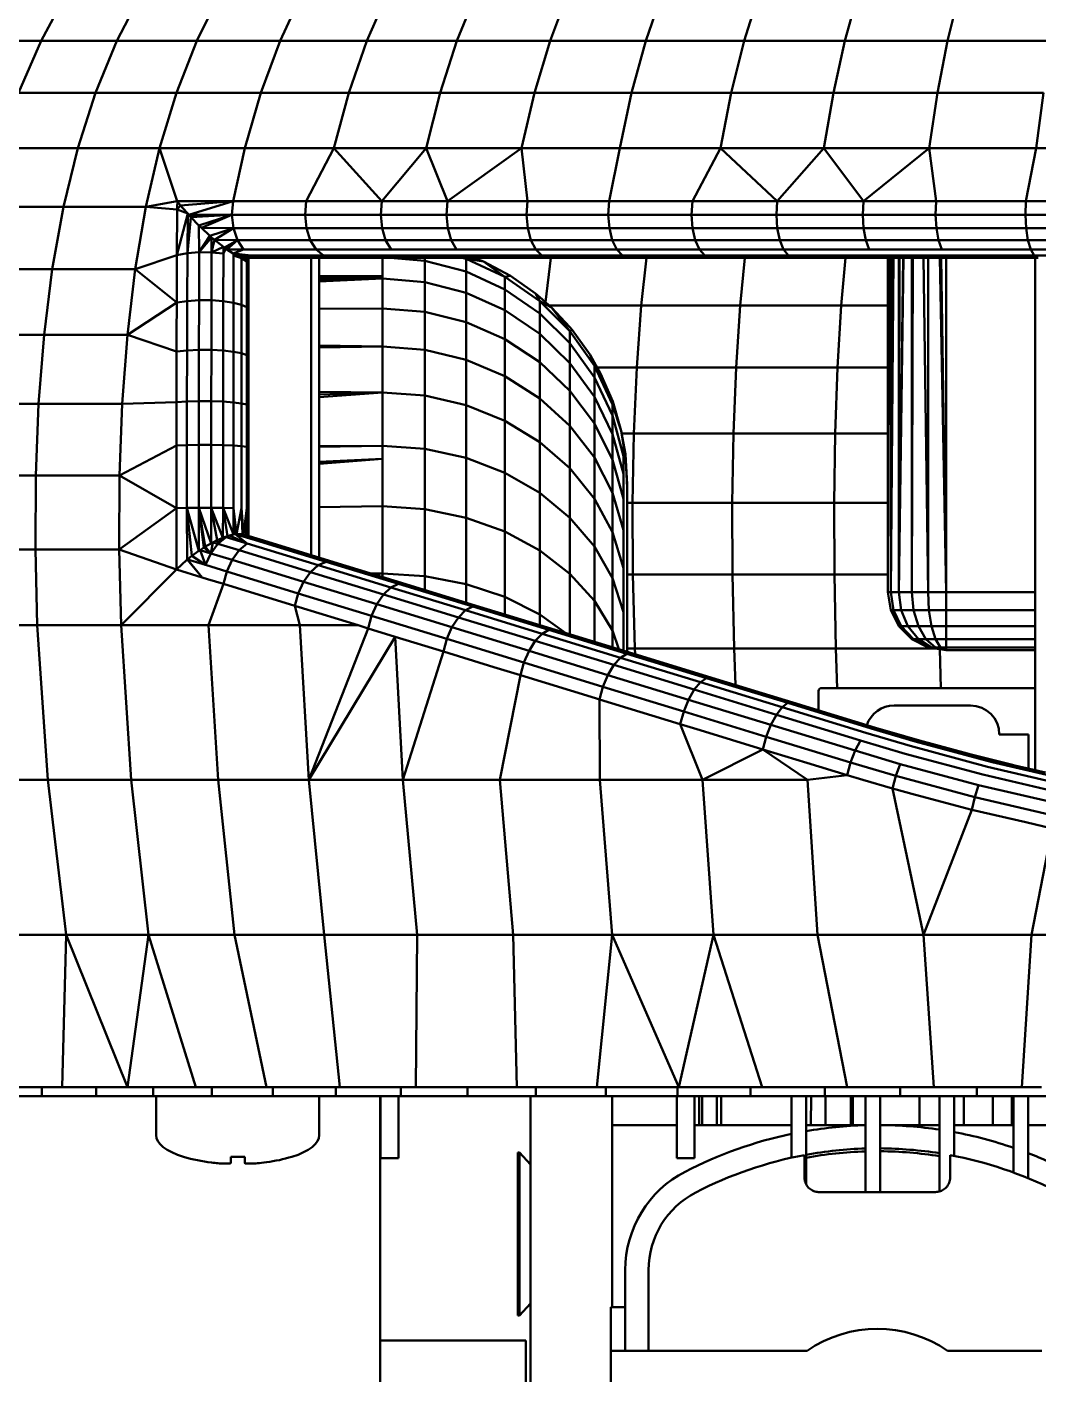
# Model space of a CAD drawing. Header units: millimetres. Extents: x -232 to 1390, y -69 to 653.
# Drawn here: x 111.25 to 145.95, y 479.95 to 526.2 of the extents above; entities that cross this region are included whole.
import ezdxf

# ---------------------------------------------------------------- set-up
doc = ezdxf.new("R2010")
doc.units = ezdxf.units.MM
doc.layers.add('Видимый контур (ГОСТ)', color=7, linetype='Continuous', lineweight=50)

msp = doc.modelspace()

# ---------------------------------------------------------------- linework, layer by layer
at = {"layer": 'Видимый контур (ГОСТ)'}
for p, q in [((111.733, 525.723), (112.646, 527.411)), ((114.339, 525.723), (115.21, 527.411)), ((117.077, 525.723), (117.904, 527.411)), ((119.939, 525.723), (120.721, 527.411)), ((122.919, 525.723), (123.653, 527.411)), ((126.01, 525.723), (126.694, 527.411)), ((129.203, 525.723), (129.837, 527.411)), ((132.492, 525.723), (133.073, 527.411)), ((135.869, 525.723), (136.396, 527.411)), ((139.325, 525.723), (139.796, 527.411)), ((142.851, 525.723), (143.267, 527.411)), ((109.264, 525.723), (111.733, 525.723)), ((110.963, 523.938), (111.733, 525.723)), ((111.733, 525.723), (114.339, 525.723)), ((113.604, 523.938), (114.339, 525.723)), ((117.077, 525.723), (114.339, 525.723)), ((116.379, 523.938), (117.077, 525.723)), ((119.939, 525.723), (117.077, 525.723)), ((119.28, 523.938), (119.939, 525.723)), ((119.939, 525.723), (122.919, 525.723)), ((122.3, 523.938), (122.919, 525.723)), ((122.919, 525.723), (126.01, 525.723)), ((125.432, 523.938), (126.01, 525.723)), ((129.203, 525.723), (126.01, 525.723)), ((128.669, 523.938), (129.203, 525.723)), ((132.492, 525.723), (129.203, 525.723)), ((132.002, 523.938), (132.492, 525.723)), ((132.492, 525.723), (135.869, 525.723)), ((135.424, 523.938), (135.869, 525.723)), ((135.869, 525.723), (139.325, 525.723)), ((138.927, 523.938), (139.325, 525.723)), ((142.851, 525.723), (139.325, 525.723)), ((142.501, 523.938), (142.851, 525.723)), ((146.441, 525.723), (142.851, 525.723)), ((110.963, 523.938), (113.604, 523.938)), ((112.996, 522.043), (113.604, 523.938)), ((116.379, 523.938), (113.604, 523.938)), ((115.801, 522.043), (116.379, 523.938)), ((119.28, 523.938), (116.379, 523.938)), ((118.734, 522.043), (119.28, 523.938)), ((119.28, 523.938), (122.3, 523.938)), ((121.788, 522.043), (122.3, 523.938)), ((122.3, 523.938), (125.432, 523.938)), ((124.954, 522.043), (125.432, 523.938)), ((128.669, 523.938), (125.432, 523.938)), ((128.227, 522.043), (128.669, 523.938)), ((132.002, 523.938), (128.669, 523.938)), ((131.597, 522.043), (132.002, 523.938)), ((132.002, 523.938), (135.424, 523.938)), ((135.057, 522.043), (135.424, 523.938)), ((135.424, 523.938), (138.927, 523.938)), ((138.598, 522.043), (138.927, 523.938)), ((142.501, 523.938), (138.927, 523.938)), ((142.212, 522.043), (142.501, 523.938)), ((146.139, 523.938), (142.501, 523.938)), ((145.889, 522.043), (146.139, 523.938)), ((110.325, 522.043), (112.996, 522.043)), ((112.504, 520.027), (112.996, 522.043)), ((115.801, 522.043), (112.996, 522.043)), ((115.335, 520.027), (115.801, 522.043)), ((118.734, 522.043), (115.801, 522.043)), ((115.801, 522.043), (116.408, 520.214)), ((118.327, 520.214), (118.734, 522.043)), ((118.734, 522.043), (121.788, 522.043)), ((120.838, 520.214), (121.788, 522.043)), ((121.788, 522.043), (124.954, 522.043)), ((123.429, 520.214), (121.788, 522.043)), ((123.429, 520.214), (124.954, 522.043)), ((128.227, 522.043), (124.954, 522.043)), ((124.954, 522.043), (125.687, 520.214)), ((125.687, 520.214), (128.227, 522.043)), ((131.597, 522.043), (128.227, 522.043)), ((128.227, 522.043), (128.432, 520.214)), ((131.233, 520.214), (131.597, 522.043)), ((131.597, 522.043), (135.057, 522.043)), ((134.089, 520.214), (135.057, 522.043)), ((135.057, 522.043), (138.598, 522.043)), ((136.998, 520.214), (135.057, 522.043)), ((136.998, 520.214), (138.598, 522.043)), ((142.212, 522.043), (138.598, 522.043)), ((138.598, 522.043), (139.959, 520.214)), ((139.959, 520.214), (142.212, 522.043)), ((145.889, 522.043), (142.212, 522.043)), ((142.212, 522.043), (142.461, 520.214)), ((145.539, 520.214), (145.889, 522.043)), ((145.889, 522.043), (149.622, 522.043)), ((109.81, 520.027), (112.504, 520.027)), ((112.121, 517.888), (112.504, 520.027)), ((115.335, 520.027), (112.504, 520.027)), ((114.97, 517.888), (115.335, 520.027)), ((116.408, 520.214), (115.335, 520.027)), ((116.406, 519.934), (115.335, 520.027)), ((116.396, 518.365), (116.406, 519.934)), ((116.523, 520.072), (116.406, 519.934)), ((116.406, 519.934), (116.407, 520.027)), ((116.77, 519.789), (116.406, 519.934)), ((116.412, 520.21), (116.407, 520.027)), ((116.408, 520.214), (118.327, 520.214)), ((116.412, 520.21), (116.408, 520.214)), ((116.412, 520.21), (118.327, 520.214)), ((116.523, 520.072), (116.412, 520.21)), ((118.327, 520.214), (116.523, 520.072)), ((116.604, 519.979), (116.523, 520.072)), ((116.77, 519.789), (116.604, 519.979)), ((116.801, 519.754), (118.327, 520.214)), ((118.286, 519.754), (118.327, 520.214)), ((118.327, 520.214), (118.329, 520.214)), ((118.329, 520.214), (120.838, 520.214)), ((120.799, 519.754), (120.838, 520.214)), ((120.838, 520.214), (121.414, 520.214)), ((121.414, 520.214), (123.429, 520.214)), ((123.392, 519.754), (123.429, 520.214)), ((123.429, 520.214), (124.606, 520.214)), ((124.606, 520.214), (125.687, 520.214)), ((125.652, 519.754), (125.687, 520.214)), ((125.687, 520.214), (127.904, 520.214)), ((127.904, 520.214), (128.432, 520.214)), ((128.399, 519.754), (128.432, 520.214)), ((128.432, 520.214), (131.233, 520.214)), ((131.202, 519.754), (131.233, 520.214)), ((131.233, 520.214), (131.297, 520.214)), ((131.297, 520.214), (134.089, 520.214)), ((134.06, 519.754), (134.089, 520.214)), ((134.089, 520.214), (134.789, 520.214)), ((134.789, 520.214), (136.998, 520.214)), ((136.972, 519.754), (136.998, 520.214)), ((136.998, 520.214), (138.359, 520.214)), ((138.359, 520.214), (139.959, 520.214)), ((139.936, 519.754), (139.959, 520.214)), ((139.959, 520.214), (141.999, 520.214)), ((141.999, 520.214), (142.461, 520.214)), ((142.439, 519.754), (142.461, 520.214)), ((142.461, 520.214), (145.539, 520.214)), ((145.52, 519.754), (145.539, 520.214)), ((145.539, 520.214), (145.705, 520.214)), ((145.705, 520.214), (148.641, 520.214)), ((116.77, 519.789), (116.396, 518.365)), ((116.757, 518.43), (116.77, 519.789)), ((116.757, 518.43), (116.879, 519.664)), ((116.801, 519.754), (116.77, 519.789)), ((116.879, 519.664), (116.801, 519.754)), ((118.286, 519.754), (116.801, 519.754)), ((116.879, 519.664), (118.286, 519.754)), ((117.155, 519.378), (116.879, 519.664)), ((118.286, 519.754), (117.155, 519.378)), ((117.238, 519.299), (118.286, 519.754)), ((118.286, 519.754), (118.336, 519.296)), ((118.286, 519.754), (120.799, 519.754)), ((120.799, 519.754), (120.846, 519.296)), ((120.799, 519.754), (123.392, 519.754)), ((123.392, 519.754), (123.437, 519.296)), ((123.392, 519.754), (125.652, 519.754)), ((125.652, 519.754), (125.695, 519.296)), ((125.652, 519.754), (128.399, 519.754)), ((128.399, 519.754), (128.439, 519.296)), ((128.399, 519.754), (131.202, 519.754)), ((131.202, 519.754), (131.239, 519.296)), ((131.202, 519.754), (134.06, 519.754)), ((134.06, 519.754), (134.095, 519.296)), ((134.06, 519.754), (136.972, 519.754)), ((136.972, 519.754), (137.004, 519.296)), ((136.972, 519.754), (139.936, 519.754)), ((139.936, 519.754), (139.964, 519.296)), ((139.936, 519.754), (142.439, 519.754)), ((142.439, 519.754), (142.465, 519.296)), ((142.439, 519.754), (145.52, 519.754)), ((145.52, 519.754), (145.543, 519.296)), ((145.52, 519.754), (148.624, 519.754)), ((117.164, 518.462), (117.155, 519.378)), ((117.238, 519.299), (117.155, 519.378)), ((117.164, 518.462), (117.53, 519.024)), ((117.589, 518.973), (117.164, 518.462)), ((117.53, 519.024), (117.238, 519.299)), ((118.336, 519.296), (117.238, 519.299)), ((118.336, 519.296), (117.53, 519.024)), ((117.589, 518.973), (117.53, 519.024)), ((117.587, 518.46), (117.589, 518.973)), ((117.686, 518.889), (117.589, 518.973)), ((117.686, 518.889), (118.336, 519.296)), ((118.336, 519.296), (118.472, 518.884)), ((118.336, 519.296), (120.846, 519.296)), ((120.846, 519.296), (120.976, 518.884)), ((120.846, 519.296), (123.437, 519.296)), ((123.437, 519.296), (123.56, 518.884)), ((123.437, 519.296), (125.695, 519.296)), ((125.695, 519.296), (125.811, 518.884)), ((125.695, 519.296), (128.439, 519.296)), ((128.439, 519.296), (128.548, 518.884)), ((128.439, 519.296), (131.239, 519.296)), ((131.239, 519.296), (131.341, 518.884)), ((131.239, 519.296), (134.095, 519.296)), ((134.095, 519.296), (134.189, 518.884)), ((134.095, 519.296), (137.004, 519.296)), ((137.004, 519.296), (137.09, 518.884)), ((137.004, 519.296), (139.964, 519.296)), ((139.964, 519.296), (140.042, 518.884)), ((139.964, 519.296), (142.465, 519.296)), ((142.465, 519.296), (142.537, 518.884)), ((142.465, 519.296), (145.543, 519.296)), ((145.543, 519.296), (145.606, 518.884)), ((145.543, 519.296), (148.644, 519.296)), ((117.686, 518.889), (117.587, 518.46)), ((117.991, 518.65), (117.587, 518.46)), ((117.991, 518.65), (117.686, 518.889)), ((118.472, 518.884), (117.686, 518.889)), ((117.991, 518.424), (117.991, 518.65)), ((118.026, 518.622), (117.991, 518.65)), ((118.026, 518.622), (117.991, 518.424)), ((118.077, 518.586), (117.991, 518.424)), ((118.472, 518.884), (118.026, 518.622)), ((118.077, 518.586), (118.026, 518.622)), ((118.472, 518.884), (118.077, 518.586)), ((118.115, 518.561), (118.077, 518.586)), ((118.115, 518.561), (118.472, 518.884)), ((118.33, 518.424), (118.115, 518.561)), ((118.682, 518.558), (118.115, 518.561)), ((118.682, 518.558), (118.33, 518.424)), ((118.682, 518.558), (118.344, 518.417)), ((118.472, 518.884), (118.682, 518.558)), ((118.472, 518.884), (120.976, 518.884)), ((118.682, 518.558), (121.176, 518.558)), ((120.976, 518.884), (121.176, 518.558)), ((120.976, 518.884), (123.56, 518.884)), ((121.176, 518.558), (121.426, 518.349)), ((121.176, 518.558), (123.749, 518.558)), ((123.56, 518.884), (123.749, 518.558)), ((123.56, 518.884), (125.811, 518.884)), ((123.749, 518.558), (125.991, 518.558)), ((125.811, 518.884), (125.991, 518.558)), ((125.811, 518.884), (128.548, 518.884)), ((125.991, 518.558), (128.716, 518.558)), ((128.548, 518.884), (128.716, 518.558)), ((128.548, 518.884), (131.341, 518.884)), ((128.716, 518.558), (128.927, 518.349)), ((128.716, 518.558), (131.497, 518.558)), ((131.341, 518.884), (131.497, 518.558)), ((131.341, 518.884), (134.189, 518.884)), ((131.497, 518.558), (131.694, 518.349)), ((131.497, 518.558), (134.333, 518.558)), ((134.189, 518.884), (134.333, 518.558)), ((134.189, 518.884), (137.09, 518.884)), ((134.333, 518.558), (134.515, 518.349)), ((134.333, 518.558), (137.222, 518.558)), ((137.09, 518.884), (137.222, 518.558)), ((137.09, 518.884), (140.042, 518.884)), ((137.222, 518.558), (137.388, 518.349)), ((137.222, 518.558), (140.162, 518.558)), ((140.042, 518.884), (140.162, 518.558)), ((140.042, 518.884), (142.537, 518.884)), ((140.162, 518.558), (142.646, 518.558)), ((142.537, 518.884), (142.646, 518.558)), ((142.537, 518.884), (145.606, 518.884)), ((142.646, 518.558), (145.703, 518.558)), ((145.606, 518.884), (145.703, 518.558)), ((145.606, 518.884), (148.699, 518.884)), ((145.703, 518.558), (145.825, 518.349)), ((145.703, 518.558), (148.783, 518.558)), ((114.97, 517.888), (116.396, 518.365)), ((116.394, 517.886), (116.396, 518.365)), ((116.757, 518.43), (116.396, 518.365)), ((116.75, 516.788), (116.757, 518.43)), ((116.757, 518.43), (117.164, 518.462)), ((117.158, 516.814), (117.164, 518.462)), ((117.164, 518.462), (117.587, 518.46)), ((117.582, 516.813), (117.587, 518.46)), ((117.587, 518.46), (117.991, 518.424)), ((117.987, 516.785), (117.991, 518.424)), ((118.345, 518.357), (118.33, 518.424)), ((118.344, 518.417), (118.33, 518.424)), ((118.342, 516.732), (118.345, 518.357)), ((118.471, 518.353), (118.344, 518.417)), ((118.344, 518.417), (118.946, 518.349)), ((118.345, 518.357), (118.52, 518.328)), ((118.345, 518.357), (118.619, 518.263)), ((118.52, 518.328), (118.471, 518.353)), ((118.946, 518.349), (118.52, 518.328)), ((118.558, 518.313), (118.52, 518.328)), ((118.52, 518.328), (118.619, 518.263)), ((118.946, 518.349), (118.558, 518.313)), ((118.619, 518.263), (118.558, 518.313)), ((118.614, 518.3), (118.558, 518.313)), ((118.558, 518.313), (119.237, 518.276)), ((118.703, 518.277), (118.614, 518.3)), ((118.618, 516.66), (118.619, 518.263)), ((118.703, 518.277), (118.619, 518.263)), ((118.619, 518.263), (118.793, 518.15)), ((118.793, 518.15), (118.703, 518.277)), ((118.726, 518.276), (118.703, 518.277)), ((118.703, 518.277), (119.237, 518.276)), ((118.726, 518.276), (118.793, 518.15)), ((118.726, 518.276), (119.237, 518.276)), ((118.842, 518.276), (118.793, 518.15)), ((118.793, 516.573), (118.793, 518.15)), ((118.793, 518.15), (118.853, 518.028)), ((118.853, 518.028), (118.842, 518.276)), ((118.853, 518.028), (118.853, 518.276)), ((118.946, 518.349), (119.237, 518.276)), ((118.946, 518.349), (121.426, 518.349)), ((119.237, 518.276), (121.703, 518.276)), ((121.007, 508.061), (121.007, 518.276)), ((121.276, 507.979), (121.276, 518.276)), ((121.426, 518.349), (123.985, 518.349)), ((121.703, 518.276), (124.247, 518.276)), ((123.453, 518.276), (123.453, 517.642)), ((124.912, 518.173), (123.713, 518.276)), ((123.985, 518.349), (126.216, 518.349)), ((124.247, 518.276), (126.464, 518.276)), ((124.912, 518.173), (124.912, 518.276)), ((124.912, 517.437), (124.912, 518.173)), ((126.326, 517.8), (124.912, 518.173)), ((126.326, 518.239), (126.186, 518.276)), ((128.927, 518.349), (126.216, 518.349)), ((126.326, 518.239), (126.307, 518.276)), ((127.653, 517.623), (126.326, 518.239)), ((126.326, 518.239), (126.326, 517.8)), ((126.922, 518.143), (126.326, 518.239)), ((126.464, 518.276), (129.16, 518.276)), ((126.922, 518.143), (126.589, 518.276)), ((127.648, 517.758), (126.922, 518.143)), ((126.922, 518.143), (127.653, 517.623)), ((131.694, 518.349), (128.927, 518.349)), ((129.047, 516.749), (129.227, 518.276)), ((129.16, 518.276), (131.91, 518.276)), ((131.694, 518.349), (134.515, 518.349)), ((131.91, 518.276), (134.715, 518.276)), ((132.337, 516.638), (132.514, 518.276)), ((134.515, 518.349), (137.388, 518.349)), ((134.715, 518.276), (137.572, 518.276)), ((135.728, 516.638), (135.889, 518.276)), ((140.313, 518.349), (137.388, 518.349)), ((137.572, 518.276), (140.479, 518.276)), ((139.199, 516.638), (139.342, 518.276)), ((142.784, 518.349), (140.313, 518.349)), ((140.479, 518.276), (142.936, 518.276)), ((140.797, 506.798), (140.83, 518.276)), ((140.798, 518.276), (140.797, 506.798)), ((140.831, 518.276), (140.797, 506.798)), ((140.797, 518.276), (140.797, 506.798)), ((140.895, 506.798), (140.908, 518.276)), ((140.895, 506.798), (140.991, 518.276)), ((140.995, 518.276), (140.895, 506.798)), ((140.895, 506.798), (140.895, 518.276)), ((141.179, 506.798), (141.328, 518.276)), ((141.203, 518.276), (141.179, 506.798)), ((141.334, 518.276), (141.179, 506.798)), ((141.179, 506.798), (141.179, 518.276)), ((141.659, 518.276), (141.621, 506.798)), ((141.621, 506.798), (141.621, 518.276)), ((142.179, 506.798), (142.021, 518.276)), ((142.177, 518.276), (142.179, 506.798)), ((142.179, 506.798), (142.179, 518.276)), ((142.58, 518.276), (142.797, 506.798)), ((142.797, 506.798), (142.626, 518.276)), ((145.825, 518.349), (142.784, 518.349)), ((142.797, 518.276), (142.797, 506.798)), ((142.936, 518.276), (145.959, 518.276)), ((145.825, 518.349), (148.888, 518.349)), ((145.859, 518.276), (145.859, 500.682)), ((109.408, 517.888), (112.121, 517.888)), ((111.838, 515.629), (112.121, 517.888)), ((114.97, 517.888), (112.121, 517.888)), ((114.701, 515.629), (114.97, 517.888)), ((116.39, 516.738), (114.97, 517.888)), ((116.39, 516.738), (116.394, 517.886)), ((118.853, 516.478), (118.853, 518.028)), ((121.276, 517.645), (123.453, 517.642)), ((121.276, 517.643), (123.453, 517.642)), ((123.453, 517.642), (123.453, 517.561)), ((127.653, 517.19), (126.326, 517.8)), ((126.326, 517.8), (126.326, 517.071)), ((127.842, 517.655), (127.648, 517.758)), ((127.842, 517.655), (127.653, 517.623)), ((128.852, 516.786), (127.653, 517.623)), ((127.653, 517.623), (127.653, 517.19)), ((128.7, 517.052), (127.842, 517.655)), ((123.453, 517.561), (121.276, 517.568)), ((123.453, 517.561), (121.276, 517.519)), ((121.276, 517.465), (123.453, 517.561)), ((123.453, 517.561), (121.276, 517.524)), ((124.912, 517.437), (123.453, 517.561)), ((123.453, 517.561), (123.453, 516.535)), ((126.326, 517.071), (124.912, 517.437)), ((124.912, 517.437), (124.912, 516.415)), ((128.852, 516.363), (127.653, 517.19)), ((127.653, 517.19), (127.653, 516.473)), ((114.701, 515.629), (116.39, 516.738)), ((116.387, 515.628), (116.39, 516.738)), ((116.75, 516.788), (116.39, 516.738)), ((116.746, 515.09), (116.75, 516.788)), ((116.75, 516.788), (117.158, 516.814)), ((117.154, 515.109), (117.158, 516.814)), ((117.158, 516.814), (117.582, 516.813)), ((117.579, 515.108), (117.582, 516.813)), ((117.582, 516.813), (117.987, 516.785)), ((117.985, 515.088), (117.987, 516.785)), ((117.987, 516.785), (118.342, 516.732)), ((118.341, 515.049), (118.342, 516.732)), ((118.342, 516.732), (118.618, 516.66)), ((118.618, 514.996), (118.618, 516.66)), ((118.618, 516.66), (118.793, 516.573)), ((127.653, 516.473), (126.326, 517.071)), ((126.326, 517.071), (126.326, 516.058)), ((128.852, 516.786), (128.7, 517.052)), ((128.848, 516.923), (128.7, 517.052)), ((129.258, 516.564), (128.848, 516.923)), ((129.888, 515.754), (128.852, 516.786)), ((128.852, 516.786), (128.852, 516.363)), ((129.258, 516.564), (128.852, 516.786)), ((118.793, 514.932), (118.793, 516.573)), ((118.853, 514.863), (118.853, 516.478)), ((121.276, 516.521), (123.453, 516.535)), ((124.912, 516.415), (123.453, 516.535)), ((123.453, 516.535), (123.453, 516.101)), ((124.912, 515.114), (124.912, 516.415)), ((126.326, 516.058), (124.912, 516.415)), ((128.852, 515.661), (127.653, 516.473)), ((127.653, 516.473), (127.653, 515.476)), ((129.888, 515.343), (128.852, 516.363)), ((128.852, 516.363), (128.852, 515.661)), ((132.337, 516.638), (129.174, 516.638)), ((129.883, 515.888), (129.258, 516.564)), ((129.258, 516.564), (129.888, 515.754)), ((132.181, 514.505), (132.337, 516.638)), ((132.337, 516.638), (135.728, 516.638)), ((135.587, 514.505), (135.728, 516.638)), ((135.728, 516.638), (139.199, 516.638)), ((139.072, 514.505), (139.199, 516.638)), ((140.797, 516.638), (139.199, 516.638)), ((123.453, 516.101), (123.453, 515.23)), ((127.653, 515.476), (126.326, 516.058)), ((126.326, 516.058), (126.326, 514.769)), ((129.965, 515.799), (129.883, 515.888)), ((129.965, 515.799), (129.888, 515.754)), ((130.728, 514.56), (129.888, 515.754)), ((129.888, 515.754), (129.888, 515.343)), ((130.576, 514.945), (129.965, 515.799)), ((109.112, 515.629), (111.838, 515.629)), ((111.65, 513.261), (111.838, 515.629)), ((114.701, 515.629), (111.838, 515.629)), ((114.523, 513.261), (114.701, 515.629)), ((116.386, 515.052), (114.701, 515.629)), ((116.386, 515.052), (116.387, 515.628)), ((128.852, 514.686), (127.653, 515.476)), ((127.653, 515.476), (127.653, 514.207)), ((129.888, 514.66), (128.852, 515.661)), ((128.852, 515.661), (128.852, 514.686)), ((130.728, 514.161), (129.888, 515.343)), ((129.888, 515.343), (129.888, 514.66)), ((116.384, 513.312), (116.386, 515.052)), ((116.746, 515.09), (116.386, 515.052)), ((116.743, 513.337), (116.746, 515.09)), ((116.746, 515.09), (117.154, 515.109)), ((117.152, 513.349), (117.154, 515.109)), ((117.154, 515.109), (117.579, 515.108)), ((117.577, 513.349), (117.579, 515.108)), ((117.579, 515.108), (117.985, 515.088)), ((117.984, 513.336), (117.985, 515.088)), ((117.985, 515.088), (118.341, 515.049)), ((118.34, 513.31), (118.341, 515.049)), ((118.341, 515.049), (118.618, 514.996)), ((118.617, 513.275), (118.618, 514.996)), ((118.618, 514.996), (118.793, 514.932)), ((118.793, 513.232), (118.793, 514.932)), ((118.853, 513.185), (118.853, 514.863)), ((123.453, 515.23), (121.276, 515.259)), ((123.453, 515.23), (121.276, 515.191)), ((124.912, 515.114), (123.453, 515.23)), ((123.453, 515.23), (123.453, 514.008)), ((124.912, 513.543), (124.912, 515.114)), ((126.326, 514.769), (124.912, 515.114)), ((130.728, 514.56), (130.576, 514.945)), ((130.721, 514.689), (130.576, 514.945)), ((127.653, 514.207), (126.326, 514.769)), ((126.326, 514.769), (126.326, 513.214)), ((129.888, 513.711), (128.852, 514.686)), ((128.852, 514.686), (128.852, 513.444)), ((130.728, 513.5), (129.888, 514.66)), ((129.888, 514.66), (129.888, 513.711)), ((130.941, 514.3), (130.721, 514.689)), ((131.346, 513.237), (130.728, 514.56)), ((130.728, 514.56), (130.728, 514.161)), ((130.941, 514.3), (130.728, 514.56)), ((132.181, 514.505), (130.825, 514.505)), ((132.082, 512.239), (132.181, 514.505)), ((132.181, 514.505), (135.587, 514.505)), ((135.497, 512.239), (135.587, 514.505)), ((135.587, 514.505), (139.072, 514.505)), ((138.991, 512.239), (139.072, 514.505)), ((140.797, 514.505), (139.072, 514.505)), ((123.453, 514.008), (123.453, 513.654)), ((128.852, 513.444), (127.653, 514.207)), ((127.653, 514.207), (127.653, 512.676)), ((131.346, 512.854), (130.728, 514.161)), ((130.728, 514.161), (130.728, 513.5)), ((131.354, 513.344), (130.941, 514.3)), ((130.941, 514.3), (131.346, 513.237)), ((123.453, 513.654), (121.276, 513.666)), ((123.453, 513.654), (121.276, 513.582)), ((121.276, 513.486), (123.453, 513.654)), ((124.912, 513.543), (123.453, 513.654)), ((123.453, 513.654), (123.453, 511.82)), ((126.326, 513.214), (124.912, 513.543)), ((124.912, 513.543), (124.912, 511.714)), ((129.888, 512.503), (128.852, 513.444)), ((128.852, 513.444), (128.852, 511.945)), ((130.728, 512.582), (129.888, 513.711)), ((129.888, 513.711), (129.888, 512.503)), ((131.346, 512.217), (130.728, 513.5)), ((130.728, 513.5), (130.728, 512.582)), ((108.914, 513.261), (111.65, 513.261)), ((111.551, 510.798), (111.65, 513.261)), ((114.523, 513.261), (111.65, 513.261)), ((114.429, 510.798), (114.523, 513.261)), ((114.523, 513.261), (116.384, 513.312)), ((116.383, 511.828), (116.384, 513.261)), ((116.743, 513.337), (116.384, 513.312)), ((116.384, 513.261), (116.384, 513.312)), ((116.742, 511.843), (116.743, 513.337)), ((116.743, 513.337), (117.152, 513.349)), ((117.151, 511.851), (117.152, 513.349)), ((117.152, 513.349), (117.577, 513.349)), ((117.576, 511.851), (117.577, 513.349)), ((117.577, 513.349), (117.984, 513.336)), ((117.983, 511.842), (117.984, 513.336)), ((117.984, 513.336), (118.34, 513.31)), ((118.34, 511.827), (118.34, 513.31)), ((118.34, 513.31), (118.617, 513.275)), ((118.617, 511.805), (118.617, 513.275)), ((118.617, 513.275), (118.793, 513.232)), ((118.793, 511.778), (118.793, 513.232)), ((118.853, 511.75), (118.853, 513.185)), ((127.653, 512.676), (126.326, 513.214)), ((126.326, 513.214), (126.326, 511.402)), ((131.346, 513.237), (131.354, 513.344)), ((131.346, 513.237), (131.346, 512.854)), ((131.648, 512.337), (131.346, 513.237)), ((131.648, 512.337), (131.354, 513.344)), ((128.852, 511.945), (127.653, 512.676)), ((127.653, 512.676), (127.653, 510.893)), ((130.728, 511.413), (129.888, 512.503)), ((129.888, 512.503), (129.888, 511.045)), ((131.346, 511.333), (130.728, 512.582)), ((130.728, 512.582), (130.728, 511.413)), ((131.725, 511.46), (131.346, 512.854)), ((131.346, 512.854), (131.346, 512.217)), ((131.725, 510.85), (131.346, 512.217)), ((131.346, 512.217), (131.346, 511.333)), ((131.725, 511.828), (131.648, 512.337)), ((131.716, 511.95), (131.648, 512.337)), ((132.082, 512.239), (131.665, 512.239)), ((132.038, 509.861), (132.082, 512.239)), ((132.082, 512.239), (135.497, 512.239)), ((135.457, 509.861), (135.497, 512.239)), ((135.497, 512.239), (138.991, 512.239)), ((138.956, 509.861), (138.991, 512.239)), ((140.797, 512.239), (138.991, 512.239)), ((114.429, 510.798), (116.383, 511.828)), ((116.382, 510.797), (116.383, 511.828)), ((116.742, 511.843), (116.383, 511.828)), ((116.742, 511.843), (117.151, 511.851)), ((116.742, 509.684), (116.742, 511.843)), ((117.151, 509.686), (117.151, 511.851)), ((117.151, 511.851), (117.576, 511.851)), ((117.576, 509.686), (117.576, 511.851)), ((117.576, 511.851), (117.983, 511.842)), ((117.983, 509.684), (117.983, 511.842)), ((117.983, 511.842), (118.34, 511.827)), ((118.34, 509.681), (118.34, 511.827)), ((118.34, 511.827), (118.617, 511.805)), ((118.617, 509.677), (118.617, 511.805)), ((118.617, 511.805), (118.793, 511.778)), ((118.793, 509.672), (118.793, 511.778)), ((118.853, 509.666), (118.853, 511.75)), ((121.276, 511.807), (123.453, 511.82)), ((123.453, 511.82), (121.276, 511.788)), ((124.912, 511.714), (123.453, 511.82)), ((123.453, 511.82), (123.453, 511.366)), ((124.912, 509.642), (124.912, 511.714)), ((126.326, 511.402), (124.912, 511.714)), ((129.888, 511.045), (128.852, 511.945)), ((128.852, 511.945), (128.852, 510.201)), ((131.788, 511.535), (131.716, 511.95)), ((131.725, 511.828), (131.725, 511.46)), ((131.788, 511.535), (131.725, 511.828)), ((123.453, 511.366), (121.276, 511.269)), ((121.276, 511.199), (123.453, 511.366)), ((123.453, 511.366), (123.453, 509.74)), ((127.653, 510.893), (126.326, 511.402)), ((126.326, 511.402), (126.326, 509.349)), ((131.346, 510.208), (130.728, 511.413)), ((130.728, 511.413), (130.728, 510.003)), ((131.725, 510.002), (131.346, 511.333)), ((131.346, 511.333), (131.346, 510.208)), ((131.725, 511.46), (131.725, 510.85)), ((131.853, 510.493), (131.788, 511.535)), ((131.788, 511.535), (131.853, 510.375)), ((108.811, 510.798), (111.551, 510.798)), ((111.538, 508.255), (111.551, 510.798)), ((114.429, 510.798), (111.551, 510.798)), ((114.417, 508.255), (114.429, 510.798)), ((116.382, 509.681), (114.429, 510.798)), ((116.382, 509.681), (116.382, 510.797)), ((128.852, 510.201), (127.653, 510.893)), ((127.653, 510.893), (127.653, 508.872)), ((130.728, 510.003), (129.888, 511.045)), ((129.888, 511.045), (129.888, 509.348)), ((131.725, 510.85), (131.725, 510.002)), ((129.888, 509.348), (128.852, 510.201)), ((128.852, 510.201), (128.852, 508.224)), ((131.725, 508.922), (131.346, 510.208)), ((131.346, 510.208), (131.346, 508.849)), ((131.853, 510.493), (131.853, 510.375)), ((131.853, 510.375), (131.853, 510.023)), ((123.453, 509.74), (121.276, 509.715)), ((124.912, 509.642), (123.453, 509.74)), ((123.453, 509.74), (123.453, 508.214)), ((131.346, 508.849), (130.728, 510.003)), ((130.728, 510.003), (130.728, 508.36)), ((131.725, 510.002), (131.725, 508.922)), ((131.853, 510.023), (131.853, 509.44)), ((132.038, 509.861), (131.853, 509.861)), ((132.038, 509.861), (132.049, 507.394)), ((132.038, 509.861), (135.457, 509.861)), ((135.457, 509.861), (135.467, 507.394)), ((135.457, 509.861), (138.956, 509.861)), ((140.797, 509.861), (138.956, 509.861)), ((138.956, 509.861), (138.965, 507.394)), ((116.382, 509.681), (114.417, 508.255)), ((116.742, 509.684), (116.382, 509.681)), ((116.382, 508.256), (116.382, 509.681)), ((116.742, 509.684), (117.151, 509.686)), ((116.742, 509.684), (116.905, 508.035)), ((117.153, 508.209), (116.742, 509.684)), ((116.742, 509.684), (116.751, 507.912)), ((117.151, 509.686), (117.576, 509.686)), ((117.151, 509.686), (117.367, 508.355)), ((117.574, 508.468), (117.151, 509.686)), ((117.151, 509.686), (117.153, 508.209)), ((117.317, 508.324), (117.151, 509.686)), ((117.576, 509.686), (117.574, 508.468)), ((117.576, 509.686), (117.983, 509.684)), ((117.576, 509.686), (117.777, 508.579)), ((117.978, 508.659), (117.576, 509.686)), ((117.983, 509.684), (117.978, 508.659)), ((117.983, 509.684), (118.34, 509.681)), ((118.335, 508.769), (117.983, 509.684)), ((117.983, 509.684), (118.131, 508.72)), ((118.34, 509.681), (118.335, 508.769)), ((118.34, 509.681), (118.441, 508.789)), ((118.34, 509.681), (118.4, 508.784)), ((118.441, 508.789), (118.617, 509.677)), ((118.617, 509.677), (118.643, 508.783)), ((118.677, 508.774), (118.617, 509.677)), ((118.793, 509.672), (118.677, 508.774)), ((118.774, 508.744), (118.793, 509.672)), ((118.793, 509.672), (118.798, 508.737)), ((118.853, 508.72), (118.853, 509.666)), ((124.912, 507.34), (124.912, 509.642)), ((126.326, 509.349), (124.912, 509.642)), ((127.653, 508.872), (126.326, 509.349)), ((126.326, 509.349), (126.326, 507.07)), ((130.728, 508.36), (129.888, 509.348)), ((129.888, 509.348), (129.888, 507.425)), ((131.853, 509.44), (131.853, 508.629)), ((128.852, 508.224), (127.653, 508.872)), ((127.653, 508.872), (127.653, 506.628)), ((131.725, 507.62), (131.346, 508.849)), ((131.346, 508.849), (131.346, 507.268)), ((131.725, 508.922), (131.725, 507.62)), ((117.367, 508.355), (117.317, 508.324)), ((117.574, 508.468), (117.367, 508.355)), ((117.56, 508.126), (117.367, 508.355)), ((117.631, 508.499), (117.56, 508.126)), ((117.56, 508.126), (117.805, 508.454)), ((117.631, 508.499), (117.574, 508.468)), ((117.777, 508.579), (117.631, 508.499)), ((117.805, 508.454), (117.631, 508.499)), ((117.978, 508.659), (117.777, 508.579)), ((117.777, 508.579), (117.805, 508.454)), ((117.805, 508.454), (118.085, 508.684)), ((117.978, 508.659), (117.805, 508.454)), ((118.532, 508.231), (117.805, 508.454)), ((118.049, 508.688), (117.978, 508.659)), ((117.978, 508.659), (118.085, 508.684)), ((118.131, 508.72), (118.049, 508.688)), ((118.085, 508.684), (118.205, 508.738)), ((118.131, 508.72), (118.085, 508.684)), ((118.81, 508.462), (118.085, 508.684)), ((118.205, 508.738), (118.131, 508.72)), ((118.335, 508.769), (118.205, 508.738)), ((118.205, 508.738), (118.81, 508.462)), ((118.4, 508.784), (118.335, 508.769)), ((118.411, 508.786), (118.4, 508.784)), ((119.098, 508.576), (118.4, 508.784)), ((118.4, 508.784), (118.81, 508.462)), ((118.441, 508.789), (118.411, 508.786)), ((118.613, 508.784), (118.441, 508.789)), ((118.441, 508.789), (119.098, 508.576)), ((118.532, 508.231), (118.81, 508.462)), ((118.643, 508.783), (118.613, 508.784)), ((119.372, 508.561), (118.643, 508.783)), ((118.677, 508.774), (118.643, 508.783)), ((119.372, 508.561), (118.677, 508.774)), ((121.244, 507.717), (118.81, 508.462)), ((119.098, 508.576), (121.52, 507.835)), ((121.781, 507.825), (119.372, 508.561)), ((131.346, 507.268), (130.728, 508.36)), ((130.728, 508.36), (130.728, 506.499)), ((131.853, 508.629), (131.853, 507.597)), ((108.798, 508.255), (111.538, 508.255)), ((114.417, 508.255), (111.538, 508.255)), ((111.538, 508.255), (111.606, 505.654)), ((114.417, 508.255), (114.481, 505.654)), ((116.382, 507.57), (114.417, 508.255)), ((116.387, 507.574), (116.382, 508.256)), ((116.743, 507.904), (116.387, 507.574)), ((116.751, 507.912), (116.743, 507.904)), ((116.76, 507.918), (116.751, 507.912)), ((117.262, 507.299), (116.751, 507.912)), ((116.905, 508.035), (116.76, 507.918)), ((117.374, 507.729), (116.76, 507.918)), ((116.76, 507.918), (117.262, 507.299)), ((117.153, 508.209), (116.905, 508.035)), ((116.905, 508.035), (117.374, 507.729)), ((117.191, 508.235), (117.153, 508.209)), ((117.317, 508.324), (117.191, 508.235)), ((117.56, 508.126), (117.191, 508.235)), ((117.191, 508.235), (117.374, 507.729)), ((117.317, 508.324), (117.56, 508.126)), ((117.374, 507.729), (117.56, 508.126)), ((118.29, 507.902), (117.56, 508.126)), ((118.105, 507.505), (118.29, 507.902)), ((118.29, 507.902), (118.532, 508.231)), ((120.742, 507.15), (118.29, 507.902)), ((120.977, 507.482), (118.532, 508.231)), ((123.453, 508.214), (123.453, 507.431)), ((129.888, 507.425), (128.852, 508.224)), ((128.852, 508.224), (128.852, 506.028)), ((114.481, 505.654), (116.382, 507.57)), ((116.387, 507.574), (116.382, 507.57)), ((116.387, 507.574), (117.262, 507.299)), ((118.105, 507.505), (117.374, 507.729)), ((118.105, 507.505), (117.993, 507.074)), ((120.56, 506.751), (118.105, 507.505)), ((120.742, 507.15), (120.977, 507.482)), ((120.977, 507.482), (121.244, 507.717)), ((123.486, 506.713), (120.977, 507.482)), ((121.244, 507.717), (121.52, 507.835)), ((123.743, 506.953), (121.244, 507.717)), ((121.52, 507.835), (124.006, 507.075)), ((124.253, 507.069), (121.781, 507.825)), ((123.453, 507.431), (123.029, 507.443)), ((123.102, 507.421), (123.453, 507.431)), ((123.453, 507.431), (123.159, 507.404)), ((123.179, 507.398), (123.453, 507.431)), ((124.912, 507.34), (123.453, 507.431)), ((123.453, 507.431), (123.453, 507.314)), ((130.728, 506.499), (129.888, 507.425)), ((129.888, 507.425), (129.888, 505.346)), ((131.725, 507.62), (131.725, 506.103)), ((131.853, 507.597), (131.853, 506.351)), ((117.442, 507.243), (117.262, 507.299)), ((117.993, 507.074), (117.442, 507.243)), ((117.993, 507.074), (117.487, 505.654)), ((120.447, 506.319), (117.993, 507.074)), ((120.56, 506.751), (120.742, 507.15)), ((123.258, 506.378), (120.742, 507.15)), ((123.486, 506.713), (123.743, 506.953)), ((123.743, 506.953), (124.006, 507.075)), ((126.305, 506.169), (123.743, 506.953)), ((126.556, 506.295), (124.006, 507.075)), ((126.788, 506.294), (124.253, 507.069)), ((126.326, 507.07), (124.912, 507.34)), ((124.912, 507.34), (124.912, 506.868)), ((127.653, 506.628), (126.326, 507.07)), ((126.326, 507.07), (126.326, 506.435)), ((131.725, 506.103), (131.346, 507.268)), ((131.346, 507.268), (131.346, 505.475)), ((132.049, 507.394), (131.853, 507.394)), ((132.049, 507.394), (132.112, 504.86)), ((132.049, 507.394), (135.467, 507.394)), ((135.467, 507.394), (135.524, 504.86)), ((135.467, 507.394), (138.965, 507.394)), ((140.797, 507.394), (138.965, 507.394)), ((138.965, 507.394), (139.016, 504.86)), ((120.56, 506.751), (120.447, 506.319)), ((123.079, 505.977), (120.56, 506.751)), ((123.258, 506.378), (123.486, 506.713)), ((126.058, 505.926), (123.486, 506.713)), ((128.852, 506.028), (127.653, 506.628)), ((127.653, 506.628), (127.653, 506.03)), ((131.346, 505.475), (130.728, 506.499)), ((130.728, 506.499), (130.728, 505.09)), ((140.797, 506.798), (140.895, 506.798)), ((140.797, 506.798), (140.895, 506.18)), ((140.895, 506.798), (141.179, 506.798)), ((140.988, 506.18), (140.895, 506.798)), ((141.179, 506.798), (141.621, 506.798)), ((141.258, 506.18), (141.179, 506.798)), ((141.621, 506.798), (142.179, 506.798)), ((141.679, 506.18), (141.621, 506.798)), ((142.179, 506.798), (142.797, 506.798)), ((142.209, 506.18), (142.179, 506.798)), ((142.797, 506.798), (145.859, 506.798)), ((142.797, 506.798), (142.797, 506.18)), ((120.617, 505.654), (120.447, 506.319)), ((120.599, 506.273), (120.447, 506.319)), ((122.614, 505.654), (120.599, 506.273)), ((123.079, 505.977), (123.258, 506.378)), ((125.838, 505.587), (123.258, 506.378)), ((126.058, 505.926), (126.305, 506.169)), ((126.305, 506.169), (126.556, 506.295)), ((128.93, 505.365), (126.305, 506.169)), ((129.167, 505.497), (126.556, 506.295)), ((129.385, 505.5), (126.788, 506.294)), ((129.746, 505.39), (128.852, 506.028)), ((128.852, 506.028), (128.852, 505.663)), ((131.725, 506.103), (131.725, 504.785)), ((131.853, 506.351), (131.853, 504.901)), ((140.988, 506.18), (140.895, 506.18)), ((140.895, 506.18), (141.179, 505.622)), ((141.258, 506.18), (140.988, 506.18)), ((141.258, 505.622), (140.988, 506.18)), ((141.679, 506.18), (141.258, 506.18)), ((141.488, 505.622), (141.258, 506.18)), ((142.209, 506.18), (141.679, 506.18)), ((141.846, 505.622), (141.679, 506.18)), ((142.797, 506.18), (142.209, 506.18)), ((142.297, 505.622), (142.209, 506.18)), ((142.797, 506.18), (145.859, 506.18)), ((142.797, 506.18), (142.797, 505.622)), ((108.869, 505.654), (111.606, 505.654)), ((114.481, 505.654), (111.606, 505.654)), ((111.606, 505.654), (111.968, 500.35)), ((117.487, 505.654), (114.481, 505.654)), ((114.481, 505.654), (114.825, 500.35)), ((117.487, 505.654), (117.812, 500.35)), ((117.487, 505.654), (120.617, 505.654)), ((120.617, 505.654), (122.614, 505.654)), ((120.617, 505.654), (120.922, 500.35)), ((122.966, 505.546), (122.614, 505.654)), ((123.079, 505.977), (122.966, 505.546)), ((125.663, 505.185), (123.079, 505.977)), ((125.663, 505.185), (125.838, 505.587)), ((125.838, 505.587), (126.058, 505.926)), ((128.482, 504.777), (125.838, 505.587)), ((128.695, 505.118), (126.058, 505.926)), ((141.258, 505.622), (141.179, 505.622)), ((141.179, 505.622), (141.621, 505.18)), ((141.488, 505.622), (141.258, 505.622)), ((141.679, 505.18), (141.258, 505.622)), ((141.846, 505.622), (141.488, 505.622)), ((141.846, 505.18), (141.488, 505.622)), ((142.297, 505.622), (141.846, 505.622)), ((142.106, 505.18), (141.846, 505.622)), ((142.797, 505.622), (142.297, 505.622)), ((142.434, 505.18), (142.297, 505.622)), ((142.797, 505.622), (145.859, 505.622)), ((142.797, 505.622), (142.797, 505.18)), ((120.922, 500.35), (122.966, 505.546)), ((123.883, 505.264), (120.922, 500.35)), ((123.883, 505.264), (122.966, 505.546)), ((124.147, 500.35), (123.883, 505.264)), ((125.549, 504.753), (123.883, 505.264)), ((125.663, 505.185), (125.549, 504.753)), ((128.31, 504.373), (125.663, 505.185)), ((128.482, 504.777), (128.695, 505.118)), ((128.695, 505.118), (128.93, 505.365)), ((131.393, 504.292), (128.695, 505.118)), ((128.93, 505.365), (129.167, 505.497)), ((131.618, 504.543), (128.93, 505.365)), ((131.841, 504.679), (129.167, 505.497)), ((132.043, 504.687), (129.385, 505.5)), ((131.569, 504.832), (131.346, 505.475)), ((131.346, 505.475), (131.346, 504.9)), ((141.679, 505.18), (141.621, 505.18)), ((141.621, 505.18), (142.179, 504.895)), ((141.846, 505.18), (141.679, 505.18)), ((142.209, 504.895), (141.679, 505.18)), ((142.106, 505.18), (141.846, 505.18)), ((142.297, 504.895), (141.846, 505.18)), ((142.434, 505.18), (142.106, 505.18)), ((142.434, 504.895), (142.106, 505.18)), ((142.797, 505.18), (142.434, 505.18)), ((142.606, 504.895), (142.434, 505.18)), ((142.797, 505.18), (145.859, 505.18)), ((142.797, 505.18), (142.797, 504.895)), ((125.549, 504.753), (124.147, 500.35)), ((127.274, 504.223), (125.549, 504.753)), ((128.31, 504.373), (128.482, 504.777)), ((131.188, 503.948), (128.482, 504.777)), ((131.618, 504.543), (131.841, 504.679)), ((134.575, 503.843), (131.841, 504.679)), ((131.853, 504.901), (131.853, 504.746)), ((132.112, 504.86), (131.853, 504.86)), ((134.762, 503.856), (132.043, 504.687)), ((132.112, 504.86), (132.121, 504.664)), ((132.112, 504.86), (135.524, 504.86)), ((135.524, 504.86), (135.574, 503.608)), ((135.524, 504.86), (139.016, 504.86)), ((142.403, 504.86), (139.016, 504.86)), ((139.016, 504.86), (139.064, 503.5)), ((142.209, 504.895), (142.179, 504.895)), ((142.179, 504.895), (142.797, 504.798)), ((142.797, 504.798), (142.209, 504.895)), ((142.297, 504.895), (142.209, 504.895)), ((142.797, 504.798), (142.297, 504.895)), ((142.434, 504.895), (142.297, 504.895)), ((142.797, 504.798), (142.434, 504.895)), ((142.606, 504.895), (142.434, 504.895)), ((142.58, 504.832), (142.622, 503.5)), ((142.797, 504.798), (142.606, 504.895)), ((142.797, 504.895), (142.606, 504.895)), ((142.797, 504.895), (145.859, 504.895)), ((142.797, 504.895), (142.797, 504.798)), ((142.797, 504.798), (145.859, 504.798)), ((128.195, 503.941), (127.274, 504.223)), ((128.31, 504.373), (128.195, 503.941)), ((131.019, 503.542), (128.31, 504.373)), ((131.188, 503.948), (131.393, 504.292)), ((131.393, 504.292), (131.618, 504.543)), ((134.153, 503.448), (131.393, 504.292)), ((134.366, 503.703), (131.618, 504.543)), ((128.195, 503.941), (127.48, 500.35)), ((130.762, 503.154), (128.195, 503.941)), ((131.019, 503.542), (131.188, 503.948)), ((133.955, 503.101), (131.188, 503.948)), ((134.366, 503.703), (134.575, 503.843)), ((134.575, 503.843), (137.37, 502.989)), ((137.541, 503.007), (134.762, 503.856)), ((131.019, 503.542), (130.903, 503.11)), ((133.791, 502.693), (131.019, 503.542)), ((133.955, 503.101), (134.153, 503.448)), ((134.153, 503.448), (134.366, 503.703)), ((136.974, 502.585), (134.153, 503.448)), ((137.175, 502.844), (134.366, 503.703)), ((138.423, 502.737), (138.423, 503.4)), ((138.523, 503.5), (145.859, 503.5)), ((130.903, 503.11), (130.762, 503.154)), ((133.673, 502.262), (130.903, 503.11)), ((130.903, 503.11), (130.912, 500.35)), ((133.791, 502.693), (133.955, 503.101)), ((136.784, 502.235), (133.955, 503.101)), ((136.974, 502.585), (137.175, 502.844)), ((137.175, 502.844), (137.37, 502.989)), ((137.175, 502.844), (140.045, 501.966)), ((140.225, 502.116), (137.37, 502.989)), ((140.379, 502.139), (137.541, 503.007)), ((143.633, 502.9), (141.013, 502.9)), ((133.791, 502.693), (133.673, 502.262)), ((136.623, 501.826), (133.791, 502.693)), ((136.784, 502.235), (136.974, 502.585)), ((136.974, 502.585), (139.856, 501.703)), ((134.435, 500.35), (133.673, 502.262)), ((134.351, 502.054), (133.673, 502.262)), ((136.505, 501.394), (134.351, 502.054)), ((136.623, 501.826), (136.784, 502.235)), ((136.784, 502.235), (139.674, 501.351)), ((140.045, 501.966), (141.566, 501.514)), ((140.225, 502.116), (141.736, 501.667)), ((141.882, 501.695), (140.379, 502.139)), ((142.444, 501.545), (140.379, 502.139)), ((144.623, 501.9), (144.623, 501.91)), ((145.623, 501.9), (144.623, 501.9)), ((145.623, 500.737), (145.623, 501.9)), ((136.505, 501.394), (134.435, 500.35)), ((136.623, 501.826), (136.505, 501.394)), ((138.018, 500.931), (136.505, 501.394)), ((136.505, 501.394), (138.041, 500.35)), ((136.623, 501.826), (139.517, 500.941)), ((139.856, 501.703), (139.674, 501.351)), ((139.856, 501.703), (141.387, 501.247)), ((144.222, 500.799), (141.566, 501.514)), ((141.736, 501.667), (141.882, 501.695)), ((141.736, 501.667), (144.374, 500.96)), ((144.507, 500.995), (141.882, 501.695)), ((139.397, 500.509), (138.018, 500.931)), ((139.517, 500.941), (139.397, 500.509)), ((139.674, 501.351), (139.517, 500.941)), ((139.517, 500.941), (141.068, 500.481)), ((139.674, 501.351), (141.217, 500.892)), ((144.063, 500.528), (141.387, 501.247)), ((145.079, 500.863), (143.749, 501.197)), ((144.374, 500.96), (144.507, 500.995)), ((144.374, 500.96), (147.051, 500.337)), ((146.21, 500.601), (144.507, 500.995)), ((139.397, 500.509), (138.041, 500.35)), ((139.935, 500.35), (139.397, 500.509)), ((141.068, 500.481), (140.956, 500.048)), ((141.068, 500.481), (141.217, 500.892)), ((143.779, 499.755), (141.068, 500.481)), ((143.91, 500.169), (141.217, 500.892)), ((146.776, 499.895), (144.063, 500.528)), ((146.917, 500.171), (144.222, 500.799)), ((109.248, 500.35), (111.968, 500.35)), ((114.825, 500.35), (111.968, 500.35)), ((111.968, 500.35), (112.597, 495.032)), ((117.812, 500.35), (114.825, 500.35)), ((114.825, 500.35), (115.422, 495.032)), ((117.812, 500.35), (118.376, 495.032)), ((117.812, 500.35), (120.922, 500.35)), ((120.922, 500.35), (121.451, 495.032)), ((120.922, 500.35), (124.147, 500.35)), ((127.48, 500.35), (124.147, 500.35)), ((124.147, 500.35), (124.641, 495.032)), ((130.912, 500.35), (127.48, 500.35)), ((127.48, 500.35), (127.936, 495.032)), ((130.912, 500.35), (131.331, 495.032)), ((130.912, 500.35), (134.435, 500.35)), ((134.435, 500.35), (134.815, 495.032)), ((134.435, 500.35), (138.041, 500.35)), ((138.041, 500.35), (138.381, 495.032)), ((140.956, 500.048), (139.935, 500.35)), ((141.749, 499.837), (140.956, 500.048)), ((140.956, 500.048), (142.021, 495.032)), ((143.779, 499.755), (143.91, 500.169)), ((146.643, 499.533), (143.91, 500.169)), ((143.68, 499.321), (141.749, 499.837)), ((143.779, 499.755), (143.68, 499.321)), ((146.528, 499.117), (143.779, 499.755)), ((143.68, 499.321), (142.021, 495.032)), ((145.531, 498.893), (143.68, 499.321)), ((146.442, 498.683), (145.531, 498.893)), ((146.442, 498.683), (145.725, 495.032)), ((112.597, 495.032), (109.907, 495.032)), ((112.455, 489.798), (112.597, 495.032)), ((115.422, 495.032), (112.597, 495.032)), ((112.597, 495.032), (114.704, 489.798)), ((114.704, 489.798), (115.422, 495.032)), ((118.376, 495.032), (115.422, 495.032)), ((115.422, 495.032), (117.043, 489.798)), ((121.451, 495.032), (118.376, 495.032)), ((118.376, 495.032), (119.472, 489.798)), ((124.641, 495.032), (121.451, 495.032)), ((121.989, 489.798), (121.451, 495.032)), ((124.596, 489.798), (124.641, 495.032)), ((127.936, 495.032), (124.641, 495.032)), ((131.331, 495.032), (127.936, 495.032)), ((128.06, 489.798), (127.936, 495.032)), ((130.812, 489.798), (131.331, 495.032)), ((133.621, 489.798), (131.331, 495.032)), ((134.815, 495.032), (131.331, 495.032)), ((133.621, 489.798), (134.815, 495.032)), ((138.381, 495.032), (134.815, 495.032)), ((134.815, 495.032), (136.486, 489.798)), ((142.021, 495.032), (138.381, 495.032)), ((138.381, 495.032), (139.404, 489.798)), ((145.725, 495.032), (142.021, 495.032)), ((142.375, 489.798), (142.021, 495.032)), ((145.399, 489.798), (145.725, 495.032)), ((149.485, 495.032), (145.725, 495.032)), ((109.972, 489.489), (111.762, 489.489)), ((110.792, 489.798), (112.455, 489.798)), ((111.762, 489.489), (111.762, 489.798)), ((111.762, 489.489), (113.631, 489.489)), ((112.455, 489.798), (113.445, 489.798)), ((113.445, 489.798), (114.704, 489.798)), ((113.631, 489.489), (113.631, 489.798)), ((113.631, 489.489), (115.577, 489.489)), ((114.704, 489.798), (116.227, 489.798)), ((115.577, 489.489), (115.577, 489.798)), ((115.577, 489.489), (117.598, 489.489)), ((115.684, 488.151), (115.684, 489.489)), ((116.227, 489.798), (117.043, 489.798)), ((117.043, 489.798), (119.132, 489.798)), ((117.598, 489.489), (117.598, 489.798)), ((117.598, 489.489), (119.69, 489.489)), ((119.132, 489.798), (119.472, 489.798)), ((119.472, 489.798), (121.989, 489.798)), ((119.69, 489.489), (119.69, 489.798)), ((119.69, 489.489), (121.851, 489.489)), ((121.284, 488.151), (121.284, 489.489)), ((121.851, 489.489), (121.851, 489.798)), ((121.851, 489.489), (124.077, 489.489)), ((121.989, 489.798), (122.159, 489.798)), ((122.159, 489.798), (124.596, 489.798)), ((123.376, 448.673), (123.376, 489.489)), ((123.39, 489.489), (123.39, 487.36)), ((123.999, 489.489), (123.999, 487.36)), ((124.077, 489.489), (124.077, 489.798)), ((124.077, 489.489), (126.366, 489.489)), ((124.596, 489.798), (125.305, 489.798)), ((125.305, 489.798), (127.29, 489.798)), ((126.366, 489.489), (126.366, 489.798)), ((126.366, 489.489), (128.714, 489.489)), ((127.29, 489.798), (128.06, 489.798)), ((128.06, 489.798), (128.55, 489.798)), ((128.536, 463.891), (128.536, 489.489)), ((128.55, 489.798), (130.812, 489.798)), ((128.714, 489.489), (128.714, 489.798)), ((128.714, 489.489), (131.118, 489.489)), ((130.812, 489.798), (131.896, 489.798)), ((131.118, 489.489), (131.118, 489.798)), ((131.118, 489.489), (133.575, 489.489)), ((131.336, 489.489), (131.336, 482.246)), ((131.896, 489.798), (133.621, 489.798)), ((133.55, 489.489), (133.55, 487.36)), ((133.575, 489.489), (133.575, 489.798)), ((133.575, 489.489), (136.08, 489.489)), ((133.621, 489.798), (135.328, 489.798)), ((134.159, 489.489), (134.159, 487.36)), ((134.323, 488.496), (134.323, 489.489)), ((134.429, 489.489), (134.424, 488.496)), ((134.929, 489.489), (134.924, 488.496)), ((135.073, 488.496), (135.073, 489.489)), ((135.328, 489.798), (136.486, 489.798)), ((136.08, 489.489), (136.08, 489.798)), ((136.08, 489.489), (138.632, 489.489)), ((136.486, 489.798), (138.839, 489.798)), ((137.489, 487.372), (137.489, 489.489)), ((137.999, 486.453), (137.999, 489.489)), ((138.161, 489.489), (138.156, 488.496)), ((138.632, 489.489), (138.632, 489.798)), ((138.632, 489.489), (141.225, 489.489)), ((138.661, 489.489), (138.656, 488.496)), ((138.839, 489.798), (139.404, 489.798)), ((139.404, 489.798), (142.375, 489.798)), ((139.53, 488.496), (139.53, 489.489)), ((139.593, 489.489), (139.593, 488.496)), ((140.029, 486.196), (140.029, 489.489)), ((140.539, 486.196), (140.539, 489.489)), ((141.225, 489.489), (141.225, 489.798)), ((141.225, 489.489), (143.857, 489.489)), ((141.883, 489.489), (141.883, 488.496)), ((142.375, 489.798), (142.42, 489.798)), ((142.42, 489.798), (145.399, 489.798)), ((142.569, 486.214), (142.569, 489.489)), ((143.079, 487.436), (143.079, 489.489)), ((143.401, 488.496), (143.401, 489.489)), ((143.857, 489.489), (143.857, 489.798)), ((143.857, 489.489), (146.524, 489.489)), ((144.401, 488.496), (144.401, 489.489)), ((145.053, 488.496), (145.053, 489.489)), ((145.109, 486.866), (145.109, 489.489)), ((145.399, 489.798), (146.072, 489.798)), ((145.619, 486.668), (145.619, 489.489)), ((133.55, 488.496), (131.336, 488.496)), ((137.489, 488.496), (134.159, 488.496)), ((140.029, 488.496), (137.999, 488.496)), ((142.569, 488.496), (140.539, 488.496)), ((145.109, 488.496), (143.079, 488.496)), ((147.649, 488.496), (145.619, 488.496)), ((128.103, 487.552), (128.103, 481.952)), ((128.153, 487.552), (128.103, 487.552)), ((128.153, 487.552), (128.153, 481.952)), ((128.536, 487.136), (128.153, 487.552)), ((116.626, 487.403), (116.628, 487.408)), ((120.34, 487.408), (120.342, 487.403)), ((123.999, 487.36), (123.39, 487.36)), ((133.55, 487.36), (134.159, 487.36)), ((137.935, 486.696), (137.935, 487.464)), ((142.935, 487.464), (142.935, 486.696)), ((138.435, 486.196), (142.435, 486.196)), ((131.785, 482.246), (131.785, 483.518)), ((132.585, 480.746), (132.585, 483.518)), ((128.536, 482.368), (128.153, 481.952)), ((131.285, 482.246), (131.285, 480.746)), ((131.785, 482.246), (131.285, 482.246)), ((131.785, 482.246), (131.785, 480.746)), ((128.153, 481.952), (128.103, 481.952)), ((128.376, 481.096), (123.376, 481.096)), ((128.376, 481.096), (128.376, 473.096)), ((131.285, 480.746), (131.285, 473.746)), ((131.285, 480.746), (134.785, 480.746)), ((138.024, 480.746), (134.785, 480.746)), ((146.085, 480.746), (142.846, 480.746))]:
    msp.add_line(p, q, dxfattribs=at)
for centre, radius, start, end in [((138.523, 503.4), 0.1, 90, 180), ((141.013, 501.91), 0.99, 90, 161.0593), ((143.633, 501.91), 0.99, 0, 90), ((140.435, 474.122), 14.375, 91.6212, 99.7596), ((140.435, 474.122), 14.375, 81.4652, 89.5882), ((140.435, 474.122), 14.374, 101.8291, 117.3001), ((140.435, 474.122), 14.375, 71.0276, 79.4036), ((140.435, 474.122), 13.575, 91.7168, 100.3409), ((140.435, 474.122), 13.474, 91.7295, 100.4185), ((140.435, 474.122), 13.575, 80.9581, 89.5639), ((140.435, 474.122), 13.475, 80.8904, 89.5606), ((140.435, 474.122), 14.375, 62.6999, 68.8635), ((140.435, 474.122), 13.575, 100.6127, 117.3001), ((140.435, 474.122), 13.575, 63.3529, 79.3873), ((135.585, 483.518), 3.8, 117.3001, 180), ((135.585, 483.518), 3, 117.3001, 180), ((140.435, 477.246), 4.25, 55.4397, 124.5603)]:
    msp.add_arc(centre, radius, start, end, dxfattribs=at)
for centre, major_axis, ratio, start_param, end_param in [((118.484, 488.151), (2.8, 0), 0.357143, 3.141593, 3.986679), ((118.484, 488.151), (2.8, 0), 0.357143, 5.438099, 6.283185), ((118.484, 492.641), (-6.01, 0), 0.871576, 1.530635, 1.610958)]:
    msp.add_ellipse(centre, major_axis=major_axis, ratio=ratio, start_param=start_param, end_param=end_param, dxfattribs=at)
for points, knots in [([(118.243, 487.408), (118.243, 487.314), (118.243, 487.252), (118.243, 487.2), (118.244, 487.192), (118.241, 487.185), (118.235, 487.182), (118.214, 487.176), (118.198, 487.174), (118.139, 487.17), (118.093, 487.17), (118.025, 487.171), (117.971, 487.174), (117.881, 487.179), (117.842, 487.182), (117.74, 487.191), (117.663, 487.199), (117.263, 487.248), (116.932, 487.311), (116.628, 487.408)], [0, 0, 0, 0, 0.092439, 0.092439, 0.122761, 0.122761, 0.149464, 0.149464, 0.181364, 0.181364, 0.254276, 0.254276, 0.417709, 0.417709, 0.5371, 0.5371, 0.717602, 0.717602, 1.427848, 1.427848, 1.427848, 1.427848]), ([(120.34, 487.408), (120.064, 487.32), (119.765, 487.259), (119.349, 487.203), (119.238, 487.192), (119.124, 487.182), (119.085, 487.179), (118.992, 487.173), (118.934, 487.171), (118.841, 487.17), (118.809, 487.172), (118.766, 487.175), (118.752, 487.177), (118.732, 487.182), (118.727, 487.185), (118.724, 487.192), (118.725, 487.2), (118.725, 487.252), (118.725, 487.314), (118.725, 487.408)], [0, 0, 0, 0, 0.086923, 0.086923, 0.1250667, 0.1250667, 0.1460642, 0.1460642, 0.1764191, 0.1764191, 0.2041823, 0.2041823, 0.2287878, 0.2287878, 0.2523014, 0.2523014, 0.276697, 0.276697, 0.3493565, 0.3493565, 0.3493565, 0.3493565]), ([(137.935, 486.696), (137.935, 486.637), (137.946, 486.577), (137.993, 486.453), (138.031, 486.394), (138.117, 486.307), (138.162, 486.273), (138.264, 486.223), (138.319, 486.206), (138.396, 486.197), (138.416, 486.196), (138.435, 486.196)], [0.08733884, 0.08733884, 0.08733884, 0.08733884, 0.10906409, 0.10906409, 0.1327947, 0.1327947, 0.15092038, 0.15092038, 0.16775915, 0.16775915, 0.17333941, 0.17333941, 0.17333941, 0.17333941]), ([(142.435, 486.196), (142.462, 486.196), (142.488, 486.198), (142.574, 486.212), (142.629, 486.232), (142.726, 486.286), (142.766, 486.318), (142.844, 486.4), (142.876, 486.453), (142.924, 486.569), (142.935, 486.634), (142.935, 486.696)], [0.18800778, 0.18800778, 0.18800778, 0.18800778, 0.19531224, 0.19531224, 0.21235469, 0.21235469, 0.22837347, 0.22837347, 0.24930404, 0.24930404, 0.2739783, 0.2739783, 0.2739783, 0.2739783])]:
    msp.add_open_spline(points, degree=3, knots=knots, dxfattribs=at)

doc.saveas('drawing.dxf')
